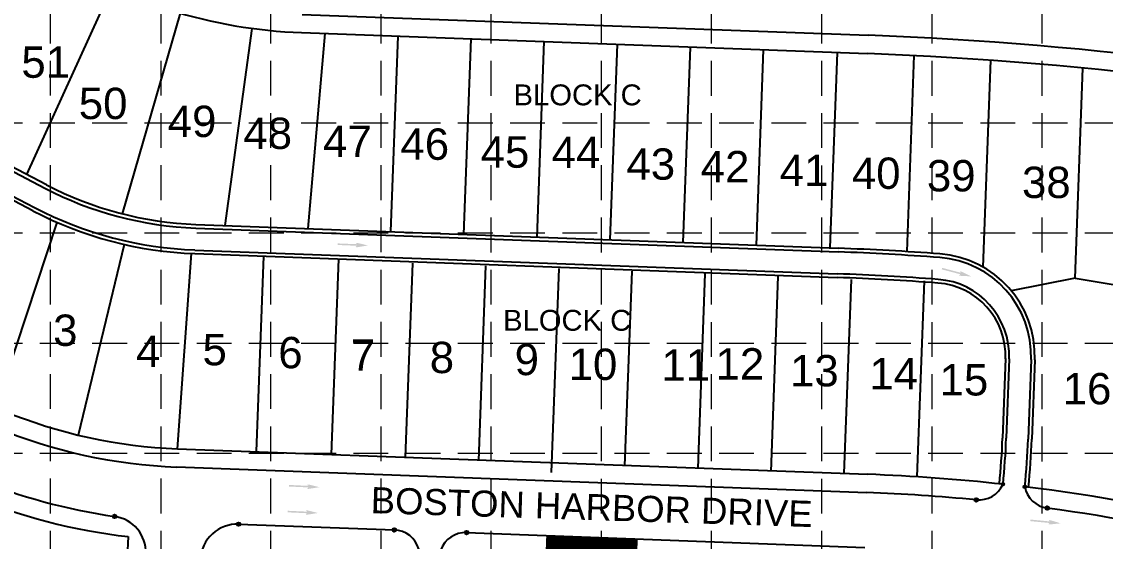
# Model space of a CAD drawing. Header units: inches. Extents: x 3312 to 5850, y 7905 to 11961.
# Drawn here: x 4058 to 4681, y 10578 to 10877 of the extents above; entities that cross this region are included whole.
import ezdxf
from ezdxf.enums import TextEntityAlignment as Align

# ---------------------------------------------------------------- set-up
doc = ezdxf.new("R2010")
doc.units = ezdxf.units.IN
doc.header["$LTSCALE"] = 80
doc.header["$MEASUREMENT"] = 0
doc.linetypes.add('HIDDEN', pattern=[0.375, 0.25, -0.125])
for name, color, linetype in [('1 BLOCK NUMBER', 7, 'Continuous'), ('1 LOT NUMBER', 7, 'Continuous'), ('ECB', 84, 'Continuous'), ('grid', 254, 'HIDDEN'), ('LOT NUM', 7, 'Continuous'), ('LOTLINE', 7, 'Continuous'), ('PAVING', 7, 'Continuous'), ('ROW', 7, 'Continuous')]:
    doc.layers.add(name, color=color, linetype=linetype)
doc.styles.get("Standard").update_dxf_attribs({"font": 'ARIAL.TTF', "height": 25})

msp = doc.modelspace()

# ---------------------------------------------------------------- hatches: boundary and pattern name
at = {"layer": 'PAVING'}
h = msp.add_hatch(color=256, dxfattribs=at)
edge = h.paths.add_edge_path()
edge.add_line((4250.26, 10749.28), (4250.8, 10748.73))
edge.add_line((4250.8, 10748.73), (4239.7, 10749.17))
edge.add_line((4239.7, 10749.17), (4239.66, 10748.26))
edge.add_line((4239.66, 10748.26), (4250.77, 10747.83))
edge.add_line((4250.77, 10747.83), (4250.17, 10747.22))
edge.add_line((4250.17, 10747.22), (4250.16, 10747.22))
edge.add_ellipse((4250.73, 10747.15), major_axis=(-0.588, 0.023), ratio=0.285714, start_angle=345.50328, end_angle=485.83153)
edge.add_line((4251.07, 10747), (4251.07, 10747))
edge.add_line((4251.07, 10747), (4257.13, 10748.01))
edge.add_line((4257.13, 10748.01), (4251.16, 10749.43))
edge.add_line((4251.16, 10749.43), (4251.16, 10749.43))
edge.add_ellipse((4250.82, 10749.31), major_axis=(-0.588, 0.023), ratio=0.285714, start_angle=235.27307, end_angle=377.18267)
edge.add_line((4250.26, 10749.28), (4250.26, 10749.28))
edge.add_line((4250.26, 10749.28), (4250.26, 10749.28))
edge.add_line((4250.26, 10749.28), (4250.26, 10749.28))
h = msp.add_hatch(color=256, dxfattribs=at)
edge = h.paths.add_edge_path()
edge.add_line((4597.16, 10732.96), (4597.58, 10732.31))
edge.add_line((4597.58, 10732.31), (4586.83, 10735.13))
edge.add_line((4586.83, 10735.13), (4586.6, 10734.26))
edge.add_line((4586.6, 10734.26), (4597.34, 10731.43))
edge.add_line((4597.34, 10731.43), (4596.63, 10730.96))
edge.add_line((4596.63, 10730.96), (4596.62, 10730.96))
edge.add_ellipse((4597.16, 10730.78), major_axis=(-0.569, 0.149), ratio=0.285714, start_angle=345.50328, end_angle=485.83153)
edge.add_line((4597.46, 10730.56), (4597.46, 10730.56))
edge.add_line((4597.46, 10730.56), (4603.59, 10730.23))
edge.add_line((4603.59, 10730.23), (4598.07, 10732.91))
edge.add_line((4598.07, 10732.91), (4598.07, 10732.91))
edge.add_ellipse((4597.72, 10732.86), major_axis=(-0.569, 0.149), ratio=0.285714, start_angle=235.27307, end_angle=377.18267)
edge.add_line((4597.16, 10732.96), (4597.16, 10732.96))
edge.add_line((4597.16, 10732.96), (4597.16, 10732.96))
edge.add_line((4597.16, 10732.96), (4597.16, 10732.96))
h = msp.add_hatch(color=256, dxfattribs=at)
edge = h.paths.add_edge_path()
edge.add_line((4222.41, 10610.46), (4222.95, 10609.91))
edge.add_line((4222.95, 10609.91), (4211.85, 10610.42))
edge.add_line((4211.85, 10610.42), (4211.81, 10609.52))
edge.add_line((4211.81, 10609.52), (4222.91, 10609.01))
edge.add_line((4222.91, 10609.01), (4222.31, 10608.4))
edge.add_line((4222.31, 10608.4), (4222.3, 10608.4))
edge.add_ellipse((4222.87, 10608.33), major_axis=(-0.587, 0.027), ratio=0.285714, start_angle=345.50328, end_angle=485.83153)
edge.add_line((4223.21, 10608.18), (4223.21, 10608.18))
edge.add_line((4223.21, 10608.18), (4229.27, 10609.14))
edge.add_line((4229.27, 10609.14), (4223.32, 10610.61))
edge.add_line((4223.32, 10610.61), (4223.32, 10610.61))
edge.add_ellipse((4222.98, 10610.49), major_axis=(-0.587, 0.027), ratio=0.285714, start_angle=235.27307, end_angle=377.18267)
edge.add_line((4222.41, 10610.46), (4222.41, 10610.46))
edge.add_line((4222.41, 10610.46), (4222.41, 10610.46))
edge.add_line((4222.41, 10610.46), (4222.41, 10610.46))
h = msp.add_hatch(color=256, dxfattribs=at)
edge = h.paths.add_edge_path()
edge.add_line((4221.58, 10595.64), (4222.13, 10595.09))
edge.add_line((4222.13, 10595.09), (4211.02, 10595.6))
edge.add_line((4211.02, 10595.6), (4210.98, 10594.7))
edge.add_line((4210.98, 10594.7), (4222.08, 10594.19))
edge.add_line((4222.08, 10594.19), (4221.48, 10593.58))
edge.add_line((4221.48, 10593.58), (4221.48, 10593.58))
edge.add_ellipse((4222.04, 10593.51), major_axis=(-0.587, 0.027), ratio=0.285714, start_angle=345.50328, end_angle=485.83153)
edge.add_line((4222.38, 10593.36), (4222.38, 10593.36))
edge.add_line((4222.38, 10593.36), (4228.45, 10594.32))
edge.add_line((4228.45, 10594.32), (4222.49, 10595.79))
edge.add_line((4222.49, 10595.79), (4222.49, 10595.79))
edge.add_ellipse((4222.15, 10595.67), major_axis=(-0.587, 0.027), ratio=0.285714, start_angle=235.27307, end_angle=377.18267)
edge.add_line((4221.58, 10595.64), (4221.58, 10595.64))
edge.add_line((4221.58, 10595.64), (4221.58, 10595.64))
edge.add_line((4221.58, 10595.64), (4221.58, 10595.64))
h = msp.add_hatch(color=256, dxfattribs=at)
edge = h.paths.add_edge_path()
edge.add_line((4648.13, 10590.06), (4648.64, 10589.48))
edge.add_line((4648.64, 10589.48), (4637.58, 10590.54))
edge.add_line((4637.58, 10590.54), (4637.49, 10589.64))
edge.add_line((4637.49, 10589.64), (4648.55, 10588.58))
edge.add_line((4648.55, 10588.58), (4647.92, 10588))
edge.add_line((4647.92, 10588), (4647.92, 10588))
edge.add_ellipse((4648.48, 10587.9), major_axis=(-0.585, 0.056), ratio=0.285714, start_angle=345.50328, end_angle=485.83153)
edge.add_line((4648.81, 10587.73), (4648.81, 10587.74))
edge.add_line((4648.81, 10587.74), (4654.91, 10588.39))
edge.add_line((4654.91, 10588.39), (4649.04, 10590.16))
edge.add_line((4649.04, 10590.16), (4649.04, 10590.16))
edge.add_ellipse((4648.69, 10590.05), major_axis=(-0.585, 0.056), ratio=0.285714, start_angle=235.27307, end_angle=377.18267)
edge.add_line((4648.13, 10590.05), (4648.13, 10590.06))
edge.add_line((4648.13, 10590.06), (4648.13, 10590.06))
edge.add_line((4648.13, 10590.06), (4648.13, 10590.06))

# ---------------------------------------------------------------- linework, layer by layer
at = {"layer": 'ECB', "const_width": 10}
msp.add_lwpolyline([(4359.34, 10576.46), (4411.87, 10574.47)], dxfattribs=at)
at = {"layer": 'grid', "color": 252, "linetype": 'HIDDEN', "lineweight": 0}
for p, q in [((4074.84, 8224.08), (4074.97, 11891.66)), ((4138.13, 8224.07), (4138.52, 11891.58)), ((4201.38, 8224.06), (4201.38, 11894.2)), ((4264.66, 8224.05), (4264.66, 11894.2)), ((4327.94, 8224.04), (4327.94, 11894.2)), ((4391.21, 8224.03), (4391.21, 11894.2)), ((4454.49, 8224.02), (4454.49, 11894.2)), ((4517.77, 8224.01), (4517.77, 11894.2)), ((4581.04, 8224), (4581.04, 11894.2)), ((4644.32, 8223.99), (4644.32, 11894.2)), ((3378.79, 10818.5), (5783.3, 10818.5)), ((3378.79, 10755.23), (5783.3, 10755.23)), ((3378.79, 10691.95), (5783.3, 10691.95)), ((3378.79, 10628.67), (5783.3, 10628.67))]:
    msp.add_line(p, q, dxfattribs=at)
at = {"layer": 'LOTLINE'}
for p, q in [((4061.3, 10788.68), (4110.1, 10895.97)), ((4116.19, 10766.14), (4149.5, 10881.41)), ((4175.12, 10759.45), (4190.59, 10872.71)), ((4222.71, 10757.69), (4232.48, 10869.75)), ((4270.29, 10755.93), (4274.46, 10868.2)), ((4312.27, 10754.37), (4316.43, 10866.64)), ((4354.24, 10752.81), (4358.4, 10865.09)), ((4396.21, 10751.26), (4400.37, 10863.53)), ((4438.18, 10749.7), (4442.34, 10861.98)), ((4480.15, 10748.15), (4484.31, 10860.42)), ((4522.61, 10746.58), (4526.78, 10858.85)), ((4566.67, 10744.45), (4570.84, 10857.04)), ((4610.47, 10735.55), (4614.87, 10854.37)), ((4663.15, 10729.26), (4667.62, 10849.93)), ((4043.49, 10654.82), (4078.7, 10761.26)), ((4117.16, 10748.62), (4090.77, 10639.06)), ((4147.68, 10631.23), (4155.85, 10743.36)), ((4197.18, 10741.82), (4193.02, 10629.55)), ((4240.2, 10740.23), (4236.04, 10627.96)), ((4282.72, 10737.85), (4278.58, 10626.38)), ((4324.69, 10736.3), (4320.54, 10624.45)), ((4366.66, 10734.74), (4362.31, 10617.5)), ((4408.63, 10733.19), (4404.48, 10621.34)), ((4450.6, 10731.63), (4446.47, 10620.16)), ((4492.57, 10730.08), (4488.43, 10618.23)), ((4534.54, 10728.52), (4530.41, 10617.05)), ((4576.54, 10727.77), (4572.37, 10615.12)), ((4663.15, 10729.26), (4626.53, 10722.02)), ((4663.15, 10729.26), (4819.77, 10702.72))]:
    msp.add_line(p, q, dxfattribs=at)
at = {"layer": 'PAVING'}
for p, q in [((4219.36, 10880.75), (4544.43, 10868.7)), ((4005.1, 10815.65), (4071.55, 10780.96)), ((3997.52, 10805.39), (4065.71, 10769.79)), ((4158.27, 10757.98), (4527.11, 10744.31)), ((4157.8, 10745.38), (4526.65, 10731.72)), ((4625.32, 10682.89), (4623.62, 10637.25)), ((4637.91, 10682.42), (4636.22, 10636.78)), ((4147.29, 10620.74), (4543.57, 10606.05)), ((4182.85, 10587.9), (4272.32, 10584.58)), ((4313.78, 10583.05), (4542.41, 10574.57))]:
    msp.add_line(p, q, dxfattribs=at)
for centre, radius in [((4621.8, 10610.83), 0.788), ((4634.31, 10609.38), 0.788), ((4606.44, 10601.86), 1.05), ((4647.23, 10597.13), 1.05), ((4111.66, 10592.35), 1.05), ((4182.85, 10587.9), 1.05), ((4272.26, 10584.59), 1.05), ((4313.78, 10583.05), 1.05)]:
    msp.add_circle(centre, radius, dxfattribs=at)
for centre, radius, start, end in [((4467.24, 8785.88), 2084.25, 77.19804, 87.87775), ((4165.81, 10961.54), 203.7, 242.4343, 267.87775), ((4165.81, 10961.54), 216.3, 242.4343, 267.87775), ((4468.55, 9164.09), 1581.3, 85.76111, 87.87775), ((4581.25, 10684.52), 56.7, 357.87775, 85.76111), ((4468.55, 9164.09), 1568.7, 85.76111, 87.87775), ((4581.25, 10684.52), 44.1, 357.87775, 85.76111), ((4158.37, 10919.78), 299.25, 247.50773, 267.87775), ((4210.21, 10652.57), 413.7, 354.2097, 357.87775), ((4210.21, 10652.57), 426.3, 354.18537, 357.87775), ((4158.37, 10919.78), 330.75, 247.50773, 261.87934), ((4607.89, 10617.02), 15.22, 264.55476, 336.02682), ((4504.11, 9541.03), 1065.75, 84.49001, 87.87775), ((4649.27, 10612.22), 15.22, 190.74665, 262.28242), ((4504.11, 9541.03), 1065.75, 69.75942, 82.28242), ((4108.68, 10571.56), 21, 358.31615, 81.87934), ((4182.07, 10566.91), 21, 87.87775, 177.91084), ((4271.7, 10569.37), 15.22, 15.95693, 87.87781), ((4313.22, 10567.83), 15.22, 87.87776, 159.79711)]:
    msp.add_arc(centre, radius, start, end, dxfattribs=at)
at = {"layer": 'ROW'}
for p, q in [((4218.97, 10870.25), (4544.04, 10858.21)), ((4072.52, 10782.82), (4006.36, 10817.36)), ((4064.74, 10767.93), (3996.26, 10803.68)), ((4158.35, 10760.07), (4527.19, 10746.41)), ((4157.72, 10743.29), (4526.57, 10729.62)), ((4623.22, 10682.97), (4621.53, 10637.32)), ((4640.01, 10682.34), (4638.31, 10636.7)), ((4147.68, 10631.23), (4543.96, 10616.55)), ((4119.11, 10569.04), (4119.54, 10580.75))]:
    msp.add_line(p, q, dxfattribs=at)
for centre, radius, start, end in [((5544.68, 10004.84), 1739.71, 148.22583, 152.15765), ((4229.66, 11158.81), 288.75, 237.36128, 267.87775), ((4467.24, 8785.88), 2073.75, 77.19804, 87.87775), ((4165.81, 10961.54), 201.6, 242.4343, 267.87775), ((4165.81, 10961.54), 218.4, 242.4343, 267.87775), ((4468.55, 9164.09), 1583.4, 85.76111, 87.87775), ((4581.25, 10684.52), 58.8, 357.87775, 85.76111), ((4468.55, 9164.09), 1566.6, 85.76111, 87.87775), ((4581.25, 10684.52), 42, 357.87775, 85.76111), ((4158.37, 10919.78), 288.75, 247.50773, 267.87775), ((4210.21, 10652.57), 411.6, 354.2119, 357.87775), ((4210.21, 10652.57), 428.4, 354.17954, 357.87775), ((4504.11, 9541.03), 1076.25, 83.7221, 87.87775), ((4158.37, 10919.78), 341.25, 247.50773, 263.46602), ((4504.11, 9541.03), 1076.25, 69.75942, 83.05125)]:
    msp.add_arc(centre, radius, start, end, dxfattribs=at)

# ---------------------------------------------------------------- texts
at = {"layer": '1 BLOCK NUMBER'}
for p in [(4340.75, 10834.49), (4334.74, 10705)]:
    msp.add_text('BLOCK C ', height=12, dxfattribs=at).set_placement(p, align=Align.MIDDLE_LEFT)
at = {"layer": '1 LOT NUMBER'}
for s, p in [('51', (4058.12, 10853.32)), ('50', (4091.07, 10829.6)), ('49', (4142.16, 10819.29)), ('48', (4185.6, 10812.42)), ('47', (4231.37, 10807.83)), ('46', (4275.78, 10806.19)), ('45', (4321.84, 10801.64)), ('44', (4362.62, 10801.42)), ('43', (4405.56, 10794.76)), ('42', (4448.2, 10793.27)), ('41', (4493.57, 10791.07)), ('40', (4534.99, 10789.49)), ('39', (4578.09, 10788.05)), ('38', (4632.69, 10784.24)), ('3', (4076.36, 10699.3)), ('5', (4162.13, 10688.14)), ('4', (4123.96, 10687.13)), ('6', (4205.63, 10686.45)), ('7', (4247.35, 10685.09)), ('8', (4292.62, 10683.67)), ('9', (4341.37, 10682.51)), ('10', (4372.37, 10679.74)), ('11', (4425.59, 10679.24)), ('12', (4456.73, 10679.99)), ('13', (4499.48, 10676.07)), ('14', (4545.05, 10674.34)), ('15', (4585.36, 10670.82)), ('16', (4656.07, 10665.73))]:
    msp.add_text(s, height=18, dxfattribs=at).set_placement(p, align=Align.MIDDLE_LEFT)
at = {"layer": 'LOT NUM'}
msp.add_text('BOSTON HARBOR DRIVE', height=15, rotation=358.18078, dxfattribs=at).set_placement((4258.78, 10601.77), align=Align.MIDDLE_LEFT)

doc.saveas('drawing.dxf')
